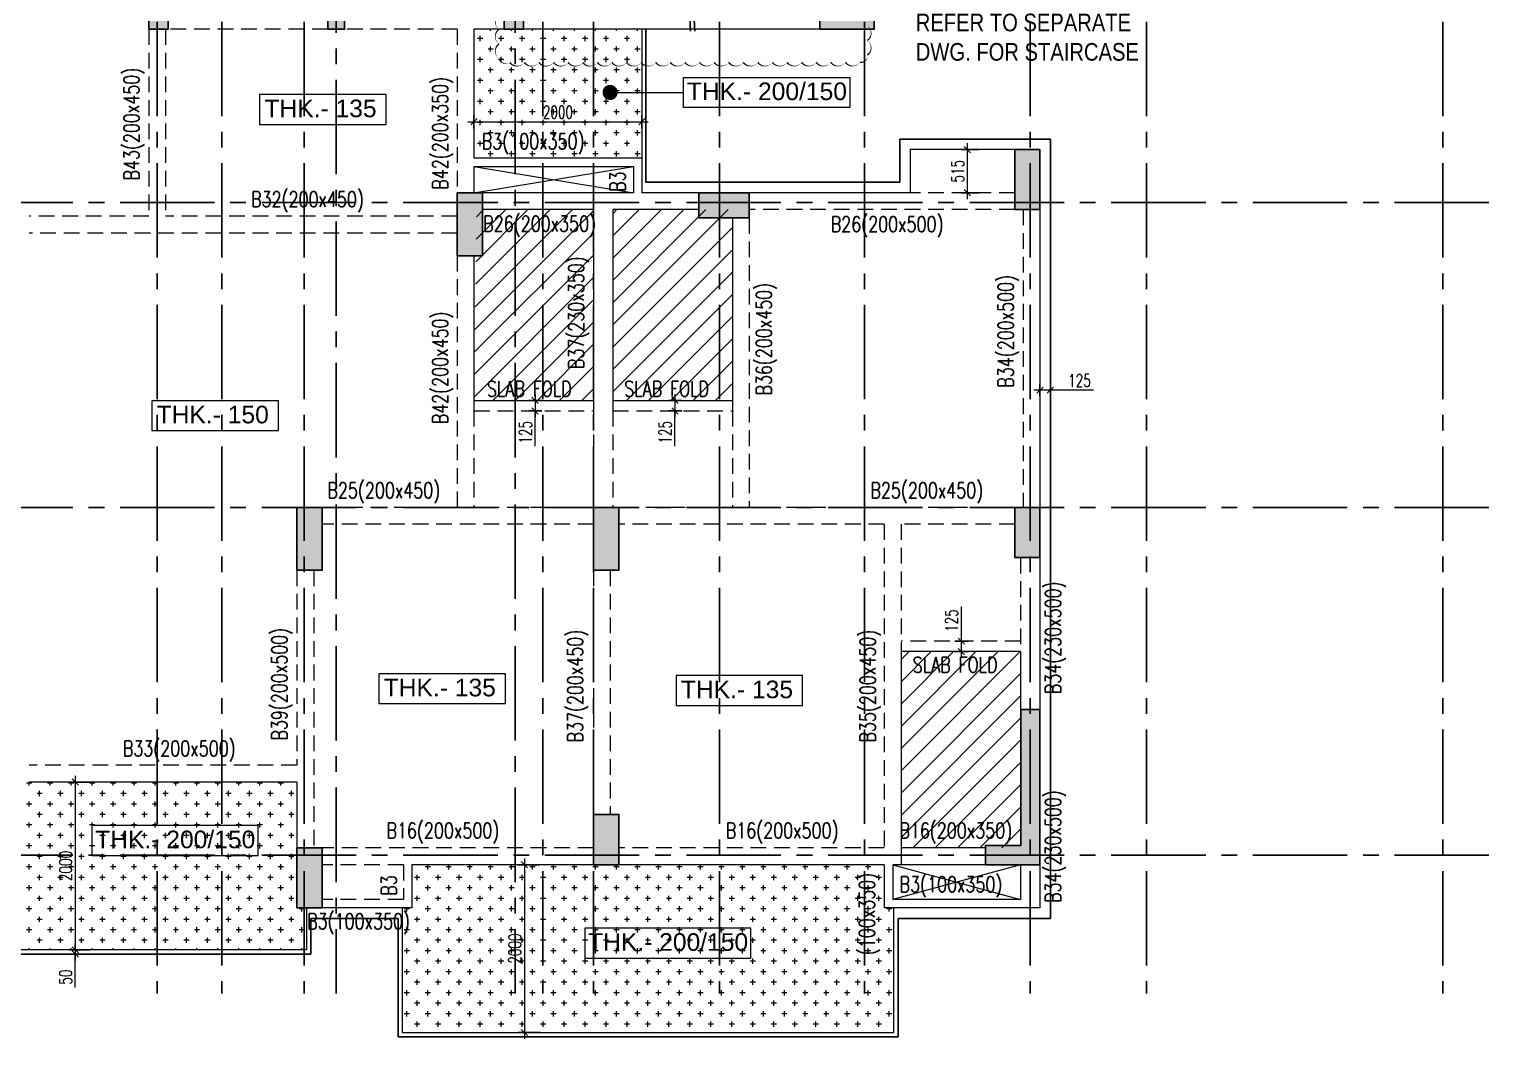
# Model space of a CAD drawing. Header units: millimetres. Extents: x 1255966 to 1543012, y 318612 to 465611.
# Drawn here: x 1377986 to 1395403, y 334018 to 346053 of the extents above; entities that cross this region are included whole.
import ezdxf

# ---------------------------------------------------------------- set-up
doc = ezdxf.new("R2010")
doc.units = ezdxf.units.MM
doc.header["$LTSCALE"] = 500
doc.header["$MEASUREMENT"] = 0
doc.header["$PDMODE"] = 34
doc.linetypes.add('HIDDEN', pattern=[0.375, 0.25, -0.125])
doc.linetypes.add('Site$0$CENTER2', pattern=[1.125, 0.75, -0.125, 0.125, -0.125])
doc.layers.get('Defpoints').update_dxf_attribs({"lineweight": 0})
for name, color, linetype in [('3BEAM NO', 6, 'Continuous'), ('GRID', 7, 'Continuous'), ('S-COLUMN-HATCH', 253, 'Continuous'), ('S-FRAMING PLAN', 4, 'Continuous'), ('T BEAM N', 3, 'Continuous'), ('TOWER AREA COLUMN.', 6, 'Continuous')]:
    doc.layers.add(name, color=color, linetype=linetype)
for name, color, linetype, lineweight in [('ARROW', 1, 'Continuous', 0), ('CALL', 1, 'Continuous', 18), ('CUT OUT', 1, 'Continuous', 13), ('dim-M', 1, 'Continuous', 15), ('HATCH', 1, 'Continuous', 5), ('REVISION', 1, 'Continuous', 5), ('TEXT 01', 3, 'Continuous', 15), ('TOWER AREA BEAM..', 3, 'Continuous', 20), ('TOWER COL HATCH', 253, 'Continuous', 20)]:
    doc.layers.add(name, color=color, linetype=linetype, lineweight=lineweight)
doc.layers.add('PROJECTION', color=7, linetype='HIDDEN', true_color=0xff4000)
doc.layers.add('STAIR', color=7, linetype='Continuous', true_color=0x3f4f7f)
doc.styles.add('1.100', font='ARIALN.TTF')
doc.styles.add('2MM', font='romans.shx', dxfattribs={"width": 0.7})
doc.styles.add('ABHI', font='arial.ttf')
doc.styles.add('S-T', font='romans.shx')
doc.dimstyles.new('RAJESH', dxfattribs={"dimtxt": 200, "dimasz": 180, "dimexe": 100, "dimexo": 250, "dimgap": 50, "dimtad": 2, "dimdec": 0, "dimrnd": 5, "dimzin": 1, "dimdsep": 46, "dimtxsty": '2MM', "dimblk": 'OBLIQUE', "dimcen": 0, "dimdle": 100, "dimclrd": 1, "dimclre": 1, "dimclrt": 3, "dimadec": 0, "dimazin": 0, "dimtfac": 1, "dimtdec": 0, "dimtix": 1, "dimtmove": 2, "dimatfit": 3, "dimfxl": 1, "dimtolj": 1, "dimlwd": -1, "dimarcsym": 0})
pattern_1 = [(90, (-1381890.62, -304839.69), (-125, 125), [62.5, -187.5]), (180, (-1381859.37, -304808.44), (-125, -125), [62.5, -187.5])]
pattern_2 = [(45, (-1381890.62, -304839.69), (-132.582521, 132.582521), [])]

# ---------------------------------------------------------------- blocks, each defined once
blk = doc.blocks.new('A$Ca8bcdc7a')
at = {"layer": 'HATCH', "ltscale": 10}
h = blk.add_hatch(dxfattribs=at)
h.set_pattern_fill('CROSS', color=1, scale=500, angle=90)
h.set_pattern_definition(pattern_1)
h.paths.add_polyline_path([(3395, -11475), (1985, -11475), (1755, -11475), (1395, -11475), (1395, -13010), (3395, -13010)])
h = blk.add_hatch(dxfattribs=at)
h.set_pattern_fill('ANSI31', color=1, scale=1500)
h.set_pattern_definition(pattern_2)
h.paths.add_polyline_path([(2820, -14175), (2820, -13625), (1425, -13625), (1395, -15900), (2820, -15900)])
h = blk.add_hatch(dxfattribs=at)
h.set_pattern_fill('ANSI31', color=1, scale=1500)
h.set_pattern_definition(pattern_2)
h.paths.add_polyline_path([(4475, -13625), (3050, -13625), (3050, -15900), (4475, -15900)])
h = blk.add_hatch(dxfattribs=at)
h.set_pattern_fill('ANSI31', color=1, scale=1500)
h.set_pattern_definition(pattern_2)
h.paths.add_polyline_path([(7910, -18895), (6485, -18895), (6485, -21235), (7910, -21235)])
h = blk.add_hatch(dxfattribs=at)
h.set_pattern_fill('CROSS', color=1, scale=500, angle=90)
h.set_pattern_definition(pattern_1)
h.paths.add_polyline_path([(-715, -21950), (-715, -20450), (-3955, -20450), (-3955, -22450), (-600, -22450), (-600, -21950)])
h = blk.add_hatch(dxfattribs=at)
h.set_pattern_fill('CROSS', color=1, scale=500, angle=90)
h.set_pattern_definition(pattern_1)
h.paths.add_polyline_path([(6400, -23435), (6400, -21950), (6285, -21950), (6285, -21435), (3120, -21435), (2820, -21435), (655, -21435), (655, -21950), (540, -21950), (540, -23435)])
at = {"layer": 'CUT OUT', "color": 1, "ltscale": 10}
for p, q in [((1395, -13425), (3295, -13110)), ((1395, -13110), (3295, -13425)), ((6385, -21435), (7910, -21850)), ((7910, -21435), (6385, -21850))]:
    blk.add_line(p, q, dxfattribs=at)
at = {"layer": 'S-FRAMING PLAN', "color": 3, "linetype": 'ByBlock', "lineweight": 20, "ltscale": 10}
for p, q in [((1395, -11475), (1395, -13010)), ((1755, -11475), (1395, -11475)), ((3395, -11475), (3395, -13425)), ((1395, -13010), (3395, -13010)), ((1395, -13110), (3295, -13110)), ((1395, -13110), (1395, -13425)), ((3295, -13110), (3295, -13425)), ((3295, -13425), (1425, -13425)), ((4073, -13425), (3395, -13425)), ((6595, -13425), (4675, -13425)), ((2820, -13625), (1495, -13625)), ((2820, -13625), (2820, -16025)), ((3050, -13625), (3050, -16025)), ((4073, -13625), (3050, -13625)), ((4475, -13725), (4475, -16025)), ((8140, -13625), (8140, -17175)), ((1395, -14175), (1395, -16025)), ((1395, -15900), (2820, -15900)), ((3050, -15900), (4475, -15900)), ((8140, -17775), (8140, -19585)), ((7910, -18895), (6485, -18895)), ((6485, -18895), (6485, -21435)), ((7910, -18895), (7910, -19585)), ((-715, -20450), (-3905, -20450)), ((-715, -20450), (-715, -21235)), ((7490, -21235), (6485, -21235)), ((655, -21435), (655, -21950)), ((2820, -21435), (655, -21435)), ((6285, -21435), (3120, -21435)), ((6285, -21435), (6285, -21950)), ((6385, -21435), (6385, -21850)), ((7490, -21435), (6385, -21435)), ((7910, -21435), (7910, -21850)), ((8140, -21435), (8140, -21950)), ((7910, -21850), (6385, -21850)), ((655, -21950), (-415, -21950)), ((8140, -21950), (6285, -21950))]:
    blk.add_line(p, q, dxfattribs=at)
at = {"layer": 'S-FRAMING PLAN', "color": 1, "linetype": 'ByBlock', "lineweight": 20, "ltscale": 10}
blk.add_line((5515, -11475), (1985, -11475), dxfattribs=at)
at = {"layer": 'S-FRAMING PLAN', "color": 3, "linetype": 'ByBlock', "lineweight": 20, "ltscale": 10}
for points in [[(7840, -12910), (6595, -12910), (6595, -13425)], [(-600, -21950), (-600, -22450), (-7510, -22450), (-7510, -21950)], [(540, -21950), (540, -23435), (6400, -23435), (6400, -21950)]]:
    blk.add_lwpolyline(points, dxfattribs=at)
at = {"layer": 'TOWER AREA BEAM..', "color": 3, "linetype": 'HIDDEN', "ltscale": 1.5}
for p, q in [((-2480, -11475), (-2480, -13705)), ((-2280, -11475), (-2280, -13705)), ((-347, -11475), (-2250, -11475)), ((1195, -11475), (-147, -11475)), ((1195, -11475), (1195, -13425)), ((7840, -13425), (6595, -13425)), ((-2480, -13705), (-3905, -13705)), ((1195, -13705), (-2280, -13705)), ((7840, -13625), (4675, -13625)), ((4675, -13725), (4675, -17175)), ((7940, -13625), (7940, -17175)), ((1195, -13905), (-3905, -13905)), ((1195, -14175), (1195, -17175)), ((1395, -16025), (2820, -16025)), ((1395, -16025), (1395, -17175)), ((2820, -16025), (2820, -17175)), ((3050, -16025), (4475, -16025)), ((3050, -16025), (3050, -17175)), ((4475, -16025), (4475, -17175)), ((1195, -17175), (-415, -17175)), ((2820, -17175), (1395, -17175)), ((4475, -17175), (3120, -17175)), ((7840, -17175), (4675, -17175)), ((2820, -17375), (-415, -17375)), ((6285, -17375), (3120, -17375)), ((6285, -17375), (6285, -21235)), ((6485, -17375), (6485, -18895)), ((7840, -17375), (6485, -17375)), ((-715, -17925), (-715, -20250)), ((-515, -17925), (-515, -21235)), ((2820, -17925), (2820, -20835)), ((3020, -17925), (3020, -20835)), ((7910, -17775), (7910, -18895)), ((7910, -18770), (6485, -18770)), ((-715, -20250), (-3905, -20250)), ((2820, -21235), (-415, -21235)), ((6285, -21235), (3120, -21235)), ((555, -21435), (-415, -21435)), ((555, -21435), (555, -21850)), ((555, -21850), (-415, -21850))]:
    blk.add_line(p, q, dxfattribs=at)
blk = doc.blocks.new('EEE')
at = {"layer": 'GRID', "color": 16, "linetype": 'Site$0$CENTER2', "ltscale": 3}
for points in [[(1379510.6, 258923.2), (1379510.6, 223711.9)], [(1380280.6, 258923.2), (1380280.6, 223711.9)], [(1381260.6, 258923.2), (1381260.6, 223711.9)], [(1382164.8, 258923.2), (1381643.1, 258229.8), (1381643.1, 223711.9)], [(1383253.9, 258923.2), (1383775.6, 258229.8), (1383775.6, 223711.9)], [(1384105.6, 258923.2), (1384105.6, 223711.9)], [(1384710.6, 258923.2), (1384710.6, 223711.9)], [(1386210.6, 258923.2), (1386210.6, 223711.9)], [(1387940.6, 258923.2), (1387940.6, 223711.9)], [(1389915.6, 258923.2), (1389915.6, 223711.9)], [(1391300.6, 258923.2), (1391300.6, 223711.9)], [(1394830.6, 258923.2), (1394830.6, 223711.9)], [(1363880.9, 233143.8), (1442964.5, 233143.8)], [(1363880.9, 229508.8), (1442964.5, 229508.8)], [(1363880.9, 225363.8), (1442964.5, 225363.8)]]:
    blk.add_lwpolyline(points, dxfattribs=at)
blk = doc.blocks.new('_Oblique')
at = {"color": 0, "linetype": 'ByBlock', "lineweight": -2}
blk.add_line((-0.5, -0.5), (0.5, 0.5), dxfattribs=at)
blk = doc.blocks.new('*D73')
at = {"layer": 'Defpoints', "color": 0, "ltscale": 100, "transparency": 16777216}
for p in [(1384136, 341628), (1384014, 341503), (1384136, 341503)]:
    blk.add_point(p, dxfattribs=at)
at = {"layer": 'dim-M', "color": 1, "lineweight": -2, "ltscale": 100, "transparency": 16777216}
for p, q in [((1384096, 341628), (1383939, 341628)), ((1384096, 341503), (1383939, 341503))]:
    blk.add_line(p, q, dxfattribs=at)
at = {"layer": 'dim-M', "color": 1, "ltscale": 100, "transparency": 16777216}
for p, q in [((1384014, 341703), (1384014, 341428)), ((1384014, 341081), (1384014, 341503))]:
    blk.add_line(p, q, dxfattribs=at)
at = {"layer": 'dim-M', "color": 1, "ltscale": 100, "transparency": 16777216, "xscale": 75, "yscale": 75, "zscale": 75}
for p, rotation in [((1384014, 341628), 90), ((1384014, 341503), 270)]:
    blk.add_blockref('_Oblique', p, dxfattribs=dict(at, rotation=rotation))
at = {"layer": 'dim-M', "color": 3, "ltscale": 100, "transparency": 16777216, "insert": (1383899, 341248), "char_height": 150, "attachment_point": 5, "rotation": 90, "style": '2MM'}
blk.add_mtext('\\A1;125', dxfattribs=at)
blk = doc.blocks.new('*D74')
at = {"layer": 'Defpoints', "color": 0, "ltscale": 100, "transparency": 16777216}
for p in [(1385802, 341628), (1385680, 341503), (1385802, 341503)]:
    blk.add_point(p, dxfattribs=at)
at = {"layer": 'dim-M', "color": 1, "lineweight": -2, "ltscale": 100, "transparency": 16777216}
for p, q in [((1385762, 341628), (1385605, 341628)), ((1385762, 341503), (1385605, 341503))]:
    blk.add_line(p, q, dxfattribs=at)
at = {"layer": 'dim-M', "color": 1, "ltscale": 100, "transparency": 16777216}
for p, q in [((1385680, 341703), (1385680, 341428)), ((1385680, 341081), (1385680, 341503))]:
    blk.add_line(p, q, dxfattribs=at)
at = {"layer": 'dim-M', "color": 1, "ltscale": 100, "transparency": 16777216, "xscale": 75, "yscale": 75, "zscale": 75}
for p, rotation in [((1385680, 341628), 90), ((1385680, 341503), 270)]:
    blk.add_blockref('_Oblique', p, dxfattribs=dict(at, rotation=rotation))
at = {"layer": 'dim-M', "color": 3, "ltscale": 100, "transparency": 16777216, "insert": (1385565, 341248), "char_height": 150, "attachment_point": 5, "rotation": 90, "style": '2MM'}
blk.add_mtext('\\A1;125', dxfattribs=at)
blk = doc.blocks.new('*D77')
at = {"layer": 'Defpoints', "color": 0, "ltscale": 100, "transparency": 16777216}
for p in [(1389093, 338633), (1389216, 338758), (1389216, 338633)]:
    blk.add_point(p, dxfattribs=at)
at = {"layer": 'dim-M', "color": 1, "ltscale": 100, "transparency": 16777216}
for p, q in [((1389093, 339171), (1389093, 338758)), ((1389093, 338833), (1389093, 338558))]:
    blk.add_line(p, q, dxfattribs=at)
at = {"layer": 'dim-M', "color": 1, "lineweight": -2, "ltscale": 100, "transparency": 16777216}
for p, q in [((1389176, 338758), (1389018, 338758)), ((1389176, 338633), (1389018, 338633))]:
    blk.add_line(p, q, dxfattribs=at)
at = {"layer": 'dim-M', "color": 1, "ltscale": 100, "transparency": 16777216, "xscale": 75, "yscale": 75, "zscale": 75}
for p, rotation in [((1389093, 338758), 90), ((1389093, 338633), 270)]:
    blk.add_blockref('_Oblique', p, dxfattribs=dict(at, rotation=rotation))
at = {"layer": 'dim-M', "color": 3, "ltscale": 100, "transparency": 16777216, "insert": (1388978, 339003), "char_height": 150, "attachment_point": 5, "rotation": 90, "style": '2MM'}
blk.add_mtext('\\A1;125', dxfattribs=at)
blk = doc.blocks.new('3tgra')
at = {"layer": 'TOWER COL HATCH'}
h = blk.add_hatch(color=253, dxfattribs=at)
h.dxf.hatch_style = 1
h.paths.add_polyline_path([(1383876, 78732), (1383876, 74667), (1383646, 74667), (1383646, 77882), (1383646, 78112), (1383646, 78732)])
h = blk.add_hatch(color=253, dxfattribs=at)
h.dxf.hatch_style = 1
h.paths.add_polyline_path([(1379641, 78112), (1379411, 78112), (1379411, 74667), (1379641, 74667), (1379641, 77882)])
h = blk.add_hatch(color=253, dxfattribs=at)
h.dxf.hatch_style = 1
h.paths.add_polyline_path([(1381543, 78112), (1381743, 78112), (1381743, 77882), (1381743, 74667), (1381543, 74667), (1381543, 77882)])
h = blk.add_hatch(color=253, dxfattribs=at)
h.dxf.hatch_style = 1
h.paths.add_polyline_path([(1388056, 76202), (1388056, 74667), (1387406, 74667), (1387406, 74897), (1387826, 74897), (1387826, 76202)])
h = blk.add_hatch(color=253, dxfattribs=at)
h.dxf.hatch_style = 1
h.paths.add_polyline_path([(1389731, 73232), (1390031, 73232), (1390031, 72517), (1389731, 72517)])
h = blk.add_hatch(color=253, dxfattribs=at)
h.dxf.hatch_style = 1
h.paths.add_polyline_path([(1383386, 72717), (1383086, 72717), (1383086, 71967), (1383386, 71967)])
h = blk.add_hatch(color=253, dxfattribs=at)
h.dxf.hatch_style = 1
h.paths.add_polyline_path([(1386566, 72417), (1386566, 72717), (1385966, 72717), (1385966, 72417)])
h = blk.add_hatch(color=253, dxfattribs=at)
h.dxf.hatch_style = 1
h.paths.add_polyline_path([(1381176, 68967), (1381476, 68967), (1381476, 68217), (1381176, 68217)])
h = blk.add_hatch(color=253, dxfattribs=at)
h.dxf.hatch_style = 1
h.paths.add_polyline_path([(1384711, 68967), (1385011, 68967), (1385011, 68217), (1384711, 68217)])
h = blk.add_hatch(color=253, dxfattribs=at)
h.dxf.hatch_style = 1
h.paths.add_polyline_path([(1389731, 68967), (1390031, 68967), (1390031, 68367), (1389731, 68367)])
h = blk.add_hatch(color=253, dxfattribs=at)
h.dxf.hatch_style = 1
h.paths.add_polyline_path([(1390031, 66557), (1390031, 64707), (1389381, 64707), (1389381, 64937), (1389801, 64937), (1389801, 66557)])
h = blk.add_hatch(color=253, dxfattribs=at)
h.dxf.hatch_style = 1
h.paths.add_polyline_path([(1384711, 65307), (1385011, 65307), (1385011, 64707), (1384711, 64707)])
h = blk.add_hatch(color=253, dxfattribs=at)
h.dxf.hatch_style = 1
h.paths.add_polyline_path([(1381176, 64907), (1381476, 64907), (1381476, 64192), (1381176, 64192)])
at = {"layer": 'TOWER AREA COLUMN.', "color": 4}
for points in [[(1383876, 78732), (1383876, 74667), (1383646, 74667), (1383646, 77882), (1383646, 77882), (1383646, 78112), (1383646, 78112), (1383646, 78732), (1383876, 78732)], [(1379641, 78112), (1379411, 78112), (1379411, 74667), (1379641, 74667), (1379641, 77882), (1379641, 77882), (1379641, 78112)], [(1381543, 78112), (1381743, 78112), (1381743, 77882), (1381743, 77882), (1381743, 74667), (1381543, 74667), (1381543, 77882), (1381543, 77882), (1381543, 78112)], [(1388056, 76202), (1388056, 74667), (1387406, 74667), (1387406, 74897), (1387826, 74897), (1387826, 76202), (1388056, 76202)], [(1390031, 66557), (1390031, 64707), (1389381, 64707), (1389381, 64937), (1389801, 64937), (1389801, 66557), (1390031, 66557)]]:
    blk.add_lwpolyline(points, dxfattribs=at)
for points in [[(1389731, 73232), (1390031, 73232), (1390031, 72517), (1389731, 72517)], [(1383386, 72717), (1383086, 72717), (1383086, 71967), (1383386, 71967)], [(1386566, 72417), (1386566, 72717), (1385966, 72717), (1385966, 72417)], [(1381176, 68967), (1381476, 68967), (1381476, 68217), (1381176, 68217)], [(1384711, 68967), (1385011, 68967), (1385011, 68217), (1384711, 68217)], [(1389731, 68967), (1390031, 68967), (1390031, 68367), (1389731, 68367)], [(1384711, 65307), (1385011, 65307), (1385011, 64707), (1384711, 64707)], [(1381176, 64907), (1381476, 64907), (1381476, 64192), (1381176, 64192)]]:
    blk.add_lwpolyline(points, close=True, dxfattribs=at)
blk = doc.blocks.new('*D591')
at = {"layer": 'Defpoints', "color": 0, "ltscale": 100, "transparency": 16777216}
for p in [(1384106, 336093), (1383887, 334093), (1384120, 334093)]:
    blk.add_point(p, dxfattribs=at)
at = {"layer": 'dim-M', "color": 1, "ltscale": 100, "transparency": 16777216}
blk.add_line((1383887, 336168), (1383887, 334018), dxfattribs=at)
at = {"layer": 'dim-M', "color": 1, "lineweight": -2, "ltscale": 100, "transparency": 16777216}
for p, q in [((1384066, 336093), (1383812, 336093)), ((1384080, 334093), (1383812, 334093))]:
    blk.add_line(p, q, dxfattribs=at)
at = {"layer": 'dim-M', "color": 1, "ltscale": 100, "transparency": 16777216, "xscale": 75, "yscale": 75, "zscale": 75}
for p, rotation in [((1383887, 336093), 90), ((1383887, 334093), 270)]:
    blk.add_blockref('_Oblique', p, dxfattribs=dict(at, rotation=rotation))
at = {"layer": 'dim-M', "color": 3, "ltscale": 100, "transparency": 16777216, "insert": (1383772, 335093), "char_height": 150, "attachment_point": 5, "rotation": 90, "style": '2MM'}
blk.add_mtext('\\A1;2000', dxfattribs=at)
blk = doc.blocks.new('*D592')
at = {"layer": 'Defpoints', "color": 0, "ltscale": 100, "transparency": 16777216}
for p in [(1378753, 337078), (1378535, 335078), (1378753, 335078)]:
    blk.add_point(p, dxfattribs=at)
at = {"layer": 'dim-M', "color": 1, "lineweight": -2, "ltscale": 100, "transparency": 16777216}
for p, q in [((1378713, 337078), (1378460, 337078)), ((1378713, 335078), (1378460, 335078))]:
    blk.add_line(p, q, dxfattribs=at)
at = {"layer": 'dim-M', "color": 1, "ltscale": 100, "transparency": 16777216}
blk.add_line((1378535, 337153), (1378535, 335003), dxfattribs=at)
at = {"layer": 'dim-M', "color": 1, "ltscale": 100, "transparency": 16777216, "xscale": 75, "yscale": 75, "zscale": 75}
for p, rotation in [((1378535, 337078), 90), ((1378535, 335078), 270)]:
    blk.add_blockref('_Oblique', p, dxfattribs=dict(at, rotation=rotation))
at = {"layer": 'dim-M', "color": 3, "ltscale": 100, "transparency": 16777216, "insert": (1378420, 336078), "char_height": 150, "attachment_point": 5, "rotation": 90, "style": '2MM'}
blk.add_mtext('\\A1;2000', dxfattribs=at)
blk = doc.blocks.new('*D596')
at = {"layer": 'Defpoints', "color": 0, "ltscale": 100, "transparency": 16777216}
for p in [(1389344, 344618), (1389165, 344103), (1389344, 344103)]:
    blk.add_point(p, dxfattribs=at)
at = {"layer": 'dim-M', "color": 1, "ltscale": 100, "transparency": 16777216}
blk.add_line((1389165, 344693), (1389165, 344028), dxfattribs=at)
at = {"layer": 'dim-M', "color": 1, "lineweight": -2, "ltscale": 100, "transparency": 16777216}
for p, q in [((1389304, 344618), (1389090, 344618)), ((1389304, 344103), (1389090, 344103))]:
    blk.add_line(p, q, dxfattribs=at)
at = {"layer": 'dim-M', "color": 1, "ltscale": 100, "transparency": 16777216, "xscale": 75, "yscale": 75, "zscale": 75}
for p, rotation in [((1389165, 344618), 90), ((1389165, 344103), 270)]:
    blk.add_blockref('_Oblique', p, dxfattribs=dict(at, rotation=rotation))
at = {"layer": 'dim-M', "color": 3, "ltscale": 100, "transparency": 16777216, "insert": (1389050, 344360), "char_height": 150, "attachment_point": 5, "rotation": 90, "style": '2MM'}
blk.add_mtext('\\A1;515', dxfattribs=at)
blk = doc.blocks.new('*D597')
at = {"layer": 'Defpoints', "color": 0, "ltscale": 100, "transparency": 16777216}
for p in [(1385286, 344950), (1383286, 344831), (1385286, 344831)]:
    blk.add_point(p, dxfattribs=at)
at = {"layer": 'dim-M', "color": 1, "ltscale": 100, "transparency": 16777216}
blk.add_line((1383211, 344950), (1385361, 344950), dxfattribs=at)
at = {"layer": 'dim-M', "color": 1, "lineweight": -2, "ltscale": 100, "transparency": 16777216}
for p, q in [((1383286, 344871), (1383286, 345025)), ((1385286, 344871), (1385286, 345025))]:
    blk.add_line(p, q, dxfattribs=at)
at = {"layer": 'dim-M', "color": 1, "ltscale": 100, "transparency": 16777216, "xscale": 75, "yscale": 75, "zscale": 75, "rotation": 180}
blk.add_blockref('_Oblique', (1383286, 344950), dxfattribs=at)
at = {"layer": 'dim-M', "color": 1, "ltscale": 100, "transparency": 16777216, "xscale": 75, "yscale": 75, "zscale": 75}
blk.add_blockref('_Oblique', (1385286, 344950), dxfattribs=at)
at = {"layer": 'dim-M', "color": 3, "ltscale": 100, "transparency": 16777216, "insert": (1384286, 345065), "char_height": 150, "attachment_point": 5, "style": '2MM'}
blk.add_mtext('\\A1;2000', dxfattribs=at)
blk = doc.blocks.new('*D693')
at = {"layer": 'Defpoints', "color": 0, "ltscale": 100, "transparency": 16777216}
for p in [(1378535, 335028), (1378753, 335078), (1378753, 335028)]:
    blk.add_point(p, dxfattribs=at)
at = {"layer": 'dim-M', "color": 1, "ltscale": 100, "transparency": 16777216}
for p, q in [((1378535, 335078), (1378535, 335153)), ((1378535, 335078), (1378535, 335028)), ((1378535, 335078), (1378535, 335028)), ((1378535, 335028), (1378535, 334953)), ((1378535, 334628), (1378535, 335028))]:
    blk.add_line(p, q, dxfattribs=at)
at = {"layer": 'dim-M', "color": 1, "lineweight": -2, "ltscale": 100, "transparency": 16777216}
for p, q in [((1378713, 335078), (1378460, 335078)), ((1378713, 335028), (1378460, 335028))]:
    blk.add_line(p, q, dxfattribs=at)
at = {"layer": 'dim-M', "color": 1, "ltscale": 100, "transparency": 16777216, "xscale": 75, "yscale": 75, "zscale": 75}
for p, rotation in [((1378535, 335078), 270), ((1378535, 335028), 90)]:
    blk.add_blockref('_Oblique', p, dxfattribs=dict(at, rotation=rotation))
at = {"layer": 'dim-M', "color": 3, "ltscale": 100, "transparency": 16777216, "insert": (1378420, 334753), "char_height": 150, "attachment_point": 5, "rotation": 90, "style": '2MM'}
blk.add_mtext('\\A1;50', dxfattribs=at)
blk = doc.blocks.new('*D694')
at = {"layer": 'Defpoints', "color": 0, "ltscale": 100, "transparency": 16777216}
for p in [(1390031, 341750), (1390031, 341636), (1390156, 341636)]:
    blk.add_point(p, dxfattribs=at)
at = {"layer": 'dim-M', "color": 1, "ltscale": 100, "transparency": 16777216}
for p, q in [((1390231, 341750), (1389956, 341750)), ((1390669, 341750), (1390156, 341750))]:
    blk.add_line(p, q, dxfattribs=at)
at = {"layer": 'dim-M', "color": 1, "lineweight": -2, "ltscale": 100, "transparency": 16777216}
for p, q in [((1390031, 341676), (1390031, 341825)), ((1390156, 341676), (1390156, 341825))]:
    blk.add_line(p, q, dxfattribs=at)
at = {"layer": 'dim-M', "color": 1, "ltscale": 100, "transparency": 16777216, "xscale": 75, "yscale": 75, "zscale": 75, "rotation": 180}
blk.add_blockref('_Oblique', (1390031, 341750), dxfattribs=at)
at = {"layer": 'dim-M', "color": 1, "ltscale": 100, "transparency": 16777216, "xscale": 75, "yscale": 75, "zscale": 75}
blk.add_blockref('_Oblique', (1390156, 341750), dxfattribs=at)
at = {"layer": 'dim-M', "color": 3, "ltscale": 100, "transparency": 16777216, "insert": (1390501, 341865), "char_height": 150, "attachment_point": 5, "style": '2MM'}
blk.add_mtext('\\A1;125', dxfattribs=at)
blk = doc.blocks.new('A$C23cda4c2')
at = {"layer": 'CALL', "color": 7, "linetype": 'Continuous', "ltscale": 10}
blk.add_lwpolyline([(754, 0), (-754, 0), (-754, -355), (754, -355)], close=True, dxfattribs=at)
at = {"layer": 'TEXT 01', "color": 2, "linetype": 'Continuous', "style": 'ABHI'}
blk.add_text('THK.- 135', height=210, dxfattribs=at).set_placement((-697, -269, -4))

msp = doc.modelspace()

# ---------------------------------------------------------------- linework, layer by layer
at = {"layer": 'CALL', "color": 7, "linetype": 'Continuous', "ltscale": 10}
for points in [[(1385783.7, 345476.9), (1387762.9, 345476.9), (1387762.9, 345121.4), (1385783.7, 345121.4)], [(1380712.1, 336558.7), (1378732.9, 336558.7), (1378732.9, 336203.2), (1380712.1, 336203.2)], [(1386585.7, 335335.7), (1384606.5, 335335.7), (1384606.5, 334980.3), (1386585.7, 334980.3)]]:
    msp.add_lwpolyline(points, close=True, dxfattribs=at)
at = {"layer": 'CALL', "color": 7, "linetype": 'Continuous', "ltscale": 10, "elevation": -0.2}
msp.add_lwpolyline([(1380955.3, 341623.6), (1379447.2, 341623.6), (1379447.2, 341268.2), (1380955.3, 341268.2)], close=True, dxfattribs=at)
at = {"layer": 'PROJECTION', "ltscale": 750}
msp.add_lwpolyline([(1370335.6, 348108.1), (1370335.6, 344227.9), (1367310.5, 344227.9), (1367310.5, 344742.9), (1365515.6, 344742.9), (1365515.6, 335452.9), (1367330.6, 335452.9), (1367330.6, 334042.9), (1373290.6, 334042.9), (1373290.6, 335452.9), (1374330.6, 335452.9), (1374330.6, 335027.9), (1381340.6, 335027.9), (1381340.6, 335452.9), (1382380.6, 335452.9), (1382380.6, 334042.9), (1388340.6, 334042.9), (1388340.6, 335452.9), (1390155.6, 335452.9), (1390155.6, 344742.9), (1388360.7, 344742.9), (1388360.7, 344227.9), (1385335.6, 344227.9), (1385335.6, 346052.7)], dxfattribs=at)
at = {"layer": 'REVISION', "elevation": -74946.9}
msp.add_lwpolyline([(1387973.6, 346092.6, 0, 17.4, -0.5205671), (1387973.6, 345918.7, 0, 17.4, -0.5205671), (1387973.6, 345744.8, 0, 17.4, -0.5205671), (1387885.4, 345659, 0, 17.4, -0.5205671), (1387711.5, 345659, 0, 17.4, -0.5205671), (1387537.7, 345658.9, 0, 17.4, -0.5205671), (1387363.8, 345658.8, 0, 17.4, -0.5205671), (1387189.9, 345658.8, 0, 17.4, -0.5205671), (1387016, 345658.7, 0, 17.4, -0.5205671), (1386842.1, 345658.6, 0, 17.4, -0.5205671), (1386668.2, 345658.6, 0, 17.4, -0.5205671), (1386494.3, 345658.5, 0, 17.4, -0.5205671), (1386320.5, 345658.5, 0, 17.4, -0.5205671), (1386146.6, 345658.4, 0, 17.4, -0.5205671), (1385972.7, 345658.3, 0, 17.4, -0.5205671), (1385798.8, 345658.3, 0, 17.4, -0.5205671), (1385624.9, 345658.2, 0, 17.4, -0.5205671), (1385451, 345658.1, 0, 17.4, -0.5205671), (1385277.1, 345658.1, 0, 17.4, -0.5205671), (1385103.3, 345658, 0, 17.4, -0.5205671), (1384929.4, 345657.9, 0, 17.4, -0.5205671), (1384755.5, 345657.9, 0, 17.4, -0.5205671), (1384581.6, 345657.8, 0, 17.4, -0.5205671), (1384407.7, 345657.8, 0, 17.4, -0.5205671), (1384233.8, 345657.7, 0, 17.4, -0.5205671), (1384059.9, 345657.6, 0, 17.4, -0.5205671), (1383886.1, 345657.6, 0, 17.4, -0.5205671), (1383712.2, 345657.5, 0, 17.4, -0.5205671), (1383584.6, 345703.7, 0, 17.4, -0.5205671), (1383584.6, 345877.6, 0, 17.4, -0.5205671), (1383584.6, 346051.5, 0, 17.4, -0.5205671), (1383584.6, 346225.4, 0, 17.4, -0.5205671)], format="xyseb", dxfattribs=at)
at = {"layer": 'STAIR'}
for p, q in [((1385809.3, 347072.9), (1385867.7, 346027.8)), ((1385857.8, 347077.2), (1385916.4, 346027.8))]:
    msp.add_line(p, q, dxfattribs=at)

# ---------------------------------------------------------------- block references
at = {"layer": 'CUT OUT', "color": 4}
msp.add_blockref('3tgra', (0, 271386.2), dxfattribs=at)
at = {"layer": 'GRID', "color": 4}
msp.add_blockref('EEE', (0, 110844.1), dxfattribs=at)
at = {"layer": 'S-COLUMN-HATCH', "color": 4, "ltscale": 10}
msp.add_blockref('A$Ca8bcdc7a', (1381890.6, 357527.7), dxfattribs=at)
at = {"layer": 'STAIR', "color": 4, "ltscale": 10}
for p in [(1381485.5, 345272.7), (1382906.7, 338368.8), (1386448.3, 338346.8)]:
    msp.add_blockref('A$C23cda4c2', p, dxfattribs=at)

# ---------------------------------------------------------------- texts
at = {"color": 1, "linetype": 'ByBlock', "insert": (1388550.7, 346237.9, 299787.3), "char_height": 210, "width": 2966.846, "attachment_point": 1, "rotation": 0.0027, "style": '1.100'}
msp.add_mtext('REFER TO SEPARATE DWG. FOR STAIRCASE ', dxfattribs=at)
at = {"layer": '3BEAM NO', "color": 4, "lineweight": 0, "style": 'S-T', "width": 0.75}
for p in [(1383439.9, 341673.7, 2.2), (1385076.5, 341673.7, 2.2), (1388514.7, 338383.5, 2.2)]:
    msp.add_text('SLAB FOLD', height=185, dxfattribs=at).set_placement(p)
at = {"layer": 'T BEAM N', "color": 7, "lineweight": 0, "style": 'S-T', "width": 0.75}
for s, p in [('B43(200x450)', (1379296.4, 344248.9)), ('B42(200x350)', (1382975.4, 344139.6)), ('B3', (1385089.6, 344112.7)), ('B37(230x350)', (1384596.4, 342001.3)), ('B36(200x450)', (1386832.9, 341685.1)), ('B34(200x500)', (1389715.5, 341779.5)), ('B42(200x450)', (1382975.4, 341343.2)), ('B34(230x500)', (1390279.1, 338125.1)), ('B39(200x500)', (1381059.5, 337572.4)), ('B37(200x450)', (1384584.7, 337549.3)), ('B35(200x450)', (1388070.8, 337549.3)), ('B34(230x500)', (1390279.1, 335637)), ('B3', (1382363.2, 335722.9)), ('(100x350)', (1388061.1, 335014.3))]:
    msp.add_text(s, height=185, rotation=90, dxfattribs=at).set_placement(p)
for s, p in [('B3(100x350)', (1383379, 344623.5)), ('B32(200x450)', (1380630.1, 343933.5)), ('B26(200x350)', (1383396.8, 343641.4)), ('B26(200x500)', (1387537.8, 343635.7)), ('B25(200x450)', (1381540.3, 340463.5)), ('B25(200x450)', (1388010.9, 340463.5)), ('B33(200x500)', (1379101.7, 337386.4)), ('B16(200x500)', (1382243.7, 336407.9)), ('B16(200x500)', (1386286.6, 336407.9)), ('B16(200x350)', (1388355.5, 336407.9)), ('B3(100x350)', (1388358.2, 335767.1)), ('B3(100x350)', (1381298.2, 335325.7))]:
    msp.add_text(s, height=185, dxfattribs=at).set_placement(p)
at = {"layer": 'TEXT 01', "color": 2, "linetype": 'Continuous', "style": 'ABHI'}
for s, p in [('THK.- 200/150', (1385823.2, 345207.5, -4.5)), ('THK.- 150', (1379504.3, 341354.3, -4.7)), ('THK.- 200/150', (1378771.8, 336289.3, -4.5)), ('THK.- 200/150', (1384645.4, 335066.4, -4.5))]:
    msp.add_text(s, height=210, dxfattribs=at).set_placement(p)

# ---------------------------------------------------------------- dimensions: what is measured, and where the dimension line sits
at = {"layer": 'dim-M', "ltscale": 100}
dim = msp.add_linear_dim(base=(1385285.6, 344949.9), p1=(1383285.7, 344830.8), p2=(1385285.6, 344830.8), dimstyle='RAJESH', override={"dimtxt": 150, "dimasz": 75, "dimexe": 75, "dimexo": 40, "dimgap": 40, "dimdle": 75, "dimtmove": 1}, dxfattribs=at)
dim.commit()
dim.dimension.update_dxf_attribs({"geometry": '*D597', "text_midpoint": (1384285.7, 345064.9)})
for base, p1, p2, picture, middle in [((1389164.6, 344102.9), (1389343.5, 344617.9), (1389343.5, 344102.9), '*D596', (1389164.6, 344360.4)), ((1384013.6, 341502.9), (1384135.9, 341627.9), (1384135.9, 341502.9), '*D73', (1384056.1, 341248.5)), ((1385680.2, 341502.9), (1385802.5, 341627.9), (1385802.5, 341502.9), '*D74', (1385722.6, 341248.5)), ((1389093.5, 338632.9), (1389215.7, 338757.9), (1389215.7, 338632.9), '*D77', (1389216.7, 339003.4)), ((1378535.2, 335027.9), (1378753.5, 335077.9), (1378753.5, 335027.9), '*D693', (1378420.2, 334752.9))]:
    dim = msp.add_linear_dim(base=base, p1=p1, p2=p2, angle=90, dimstyle='RAJESH', override={"dimtxt": 150, "dimasz": 75, "dimexe": 75, "dimexo": 40, "dimgap": 40, "dimdle": 75, "dimtmove": 1}, dxfattribs=at)
    dim.commit()
    dim.dimension.update_dxf_attribs({"geometry": picture, "text_midpoint": middle, "dimtype": 160})
dim = msp.add_linear_dim(base=(1390030.6, 341750), p1=(1390155.6, 341636.5), p2=(1390030.6, 341636.5), dimstyle='RAJESH', override={"dimtxt": 150, "dimasz": 75, "dimexe": 75, "dimexo": 40, "dimgap": 40, "dimdle": 75, "dimtmove": 1}, dxfattribs=at)
dim.commit()
dim.dimension.update_dxf_attribs({"geometry": '*D694', "text_midpoint": (1390501.3, 341865), "dimtype": 160})
for base, p1, p2, picture, middle in [((1378535.2, 335077.9), (1378753.5, 337077.9), (1378753.5, 335077.9), '*D592', (1378420.2, 336077.9)), ((1383887.3, 334092.9), (1384105.6, 336092.9), (1384120.5, 334092.9), '*D591', (1383772.3, 335092.9))]:
    dim = msp.add_linear_dim(base=base, p1=p1, p2=p2, angle=90, dimstyle='RAJESH', override={"dimtxt": 150, "dimasz": 75, "dimexe": 75, "dimexo": 40, "dimgap": 40, "dimdle": 75, "dimtmove": 1}, dxfattribs=at)
    dim.commit()
    dim.dimension.update_dxf_attribs({"geometry": picture, "text_midpoint": middle})

# ---------------------------------------------------------------- leaders
at = {"layer": 'ARROW', "color": 4, "ltscale": 10}
msp.add_leader([(1384907.9, 345299.1), (1385783.7, 345299.1)], dimstyle='RAJESH', override={"dimgap": 50, "dimtad": 0, "dimldrblk": 'Dot', "dimfxl": 0.15, "dimarcsym": 2}, dxfattribs=at)

doc.saveas('drawing.dxf')
